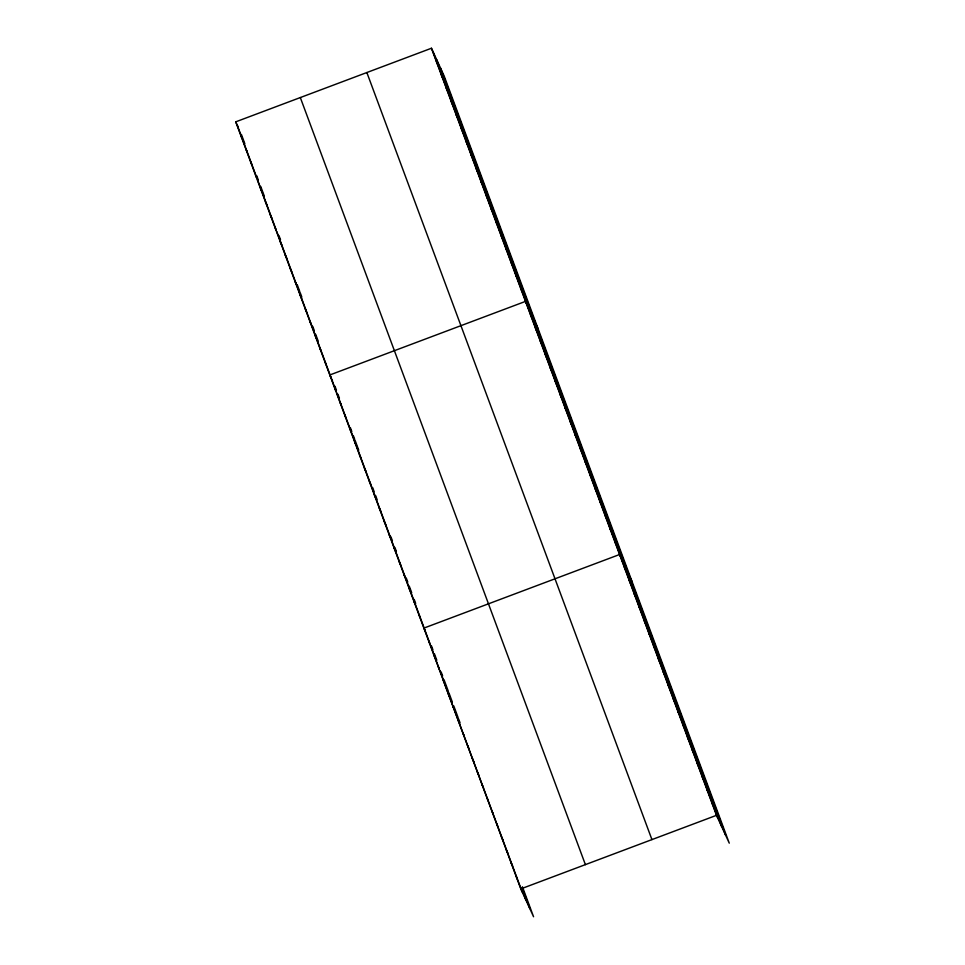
<?xml version="1.0" encoding="UTF-8"?>
<svg xmlns="http://www.w3.org/2000/svg" width="965" height="965" viewBox="0 0 965 965"><rect width="100%" height="100%" fill="white"/><g stroke="black" fill="none" stroke-linecap="round" stroke-linejoin="round"><path stroke-width="1.45" d="M522.415 886.763L533.561 916.75L520.811 888.91L235.737 121.843L431.439 48.25L444.19 76.09L729.263 843.157L716.513 815.316L431.439 48.25M423.888 628.106L619.59 554.513L632.34 582.353M520.811 888.91L716.513 815.316M436.397 61.567L437.82 64.679M441.343 74.896L442.766 78.008M446.3 88.213L447.724 91.325M451.246 101.542L452.669 104.654M456.192 114.859L457.627 117.971M461.149 128.188L462.573 131.3M466.095 141.505L467.53 144.617M471.053 154.834L472.476 157.946M475.998 168.151L477.422 171.263M480.956 181.48L482.379 184.592M485.902 194.797L487.325 197.909M490.859 208.126L492.283 211.239M495.805 221.443L497.228 224.555M500.763 234.772L502.186 237.885M505.708 248.089L507.132 251.202M510.666 261.418L512.089 264.519M515.612 274.736L517.035 277.848M520.569 288.053L521.993 291.165M538.265 329.222L525.515 301.382L329.813 374.975L332.479 380.813M530.473 314.699L531.896 317.811M535.418 328.028L536.842 331.14M540.376 341.345L541.799 344.457M545.322 354.674L546.745 357.786M550.267 367.991L551.703 371.103M555.225 381.32L556.648 384.432M560.17 394.637L561.606 397.749M565.128 407.966L566.552 411.078M570.074 421.283L571.497 424.395M575.031 434.612L576.455 437.724M579.977 447.929L581.4 451.041M584.935 461.258L586.358 464.37M589.88 474.575L591.304 477.687M594.838 487.892L596.261 491.004M599.784 501.221L601.207 504.333M604.741 514.538L606.165 517.65M609.687 527.867L611.11 530.979M614.645 541.184L616.068 544.296M624.439 567.553L625.863 570.665M629.289 580.592L630.712 583.704M634.126 593.632L635.549 596.744M638.975 606.671L640.398 609.784M643.824 619.711L645.247 622.823M648.673 632.75L650.096 635.863M653.51 645.79L654.946 648.902M658.359 658.83L659.783 661.942M663.208 671.869L664.632 674.981M668.057 684.909L669.481 688.021M672.895 697.948L674.33 701.06M677.744 710.988L679.167 714.1M682.593 724.027L684.016 727.14M687.442 737.067L688.865 740.179M692.291 750.107L693.714 753.219M697.128 763.158L698.551 766.258M701.977 776.198L703.401 779.298M706.826 789.237L708.25 792.349M711.675 802.277L713.099 805.389M235.737 121.843L236.69 123.918M238.403 127.682L237.161 124.955L256.967 178.248L255.544 175.135M240.683 135.172L242.119 138.285M245.641 148.489L247.064 151.602M250.586 161.818L252.01 164.931M260.49 188.465L261.913 191.577M265.447 201.782L266.871 204.894M270.393 215.111L271.816 218.223M275.351 228.428L276.292 230.502M280.296 241.757L281.72 244.869M285.254 255.074L286.677 258.186M290.2 268.403L291.623 271.503M295.157 281.72L296.581 284.832M300.103 295.037L301.526 298.149M305.061 308.366L306.484 311.478M310.006 321.683L311.43 324.795M314.964 335.012L316.387 338.124M319.91 348.329L321.333 351.441M324.855 361.658L326.291 364.77M334.758 388.304L336.182 391.416L331.731 379.426M339.716 401.621L341.14 404.733M344.662 414.95L346.085 418.062M349.619 428.267L350.572 430.342M354.565 441.596L355.989 444.708M359.523 454.913L360.946 458.025M364.468 468.242L365.892 471.354M369.426 481.559L370.85 484.671L351.043 431.379M374.372 494.888L375.795 497.988M379.329 508.205L380.753 511.317M384.275 521.522L385.698 524.634M389.233 534.851L390.656 537.963M394.178 548.168L395.602 551.28M399.136 561.497L400.559 564.609M404.082 574.814L405.505 577.926M409.027 588.143L410.463 591.256L371.344 485.998M413.985 601.46L415.408 604.572M418.931 614.789L420.366 617.902M424.359 629.144L425.312 631.219M428.737 641.146L429.678 643.221M433.575 654.186L439.365 669.034M438.424 667.225L439.377 669.3M443.273 680.265L522.234 892.022M448.122 693.304L449.545 696.416M452.959 706.344L454.394 709.456M457.808 719.395L459.231 722.496M462.657 732.435L464.081 735.547M467.506 745.475L468.93 748.587M472.355 758.514L473.779 761.626M477.193 771.554L478.616 774.666M482.042 784.593L483.465 787.705M486.891 797.633L488.314 800.745M491.74 810.672L493.163 813.784M496.577 823.712L498 826.824M501.426 836.751L502.849 839.864M506.275 849.791L507.699 852.903M511.124 862.831L512.548 865.943M515.961 875.87L517.397 878.982M440.45 67.924L725.523 834.99M436.602 59.516L721.675 826.583M432.863 51.362L717.936 818.429M366.857 72.532L651.93 839.598M300.32 97.561L585.393 864.628M522.065 887.728L529.821 908.584M241.395 134.449L244.857 143.773M256.738 175.751L258.222 179.743M260.707 186.414L264.169 195.738M279.018 235.701L280.513 239.706M297.341 285.001L299.813 291.659M300.308 292.986L301.804 296.991M312.696 326.303L314.18 330.295M315.664 334.288L318.136 340.959M334.976 386.253L336.459 390.246M337.943 394.239L339.427 398.243M350.319 427.555L351.803 431.548M353.286 435.541L354.782 439.545M355.277 440.872L358.739 450.197M372.599 487.506L374.082 491.499M375.578 495.491L377.062 499.496M390.921 536.793L392.405 540.798M394.878 547.457L396.374 551.449M406.277 578.095L407.761 582.088M409.244 586.093L411.717 592.751M414.19 599.41L415.674 603.415M431.476 645.899L432.923 649.819M434.383 653.727L436.807 660.241M441.162 671.978L442.621 675.898M444.069 679.806L448.435 691.543M448.918 692.846L452.308 701.977M453.767 705.885L458.122 717.622M458.604 718.925L460.064 722.833M521.607 888.451L525.973 900.176M257.462 179.587L276.279 230.213M276.774 231.54L331.236 378.087M336.689 392.743L350.548 430.052M410.957 592.582L429.678 642.955M430.161 644.258L434.515 655.995M439.847 670.337L444.214 682.074"/></g></svg>
